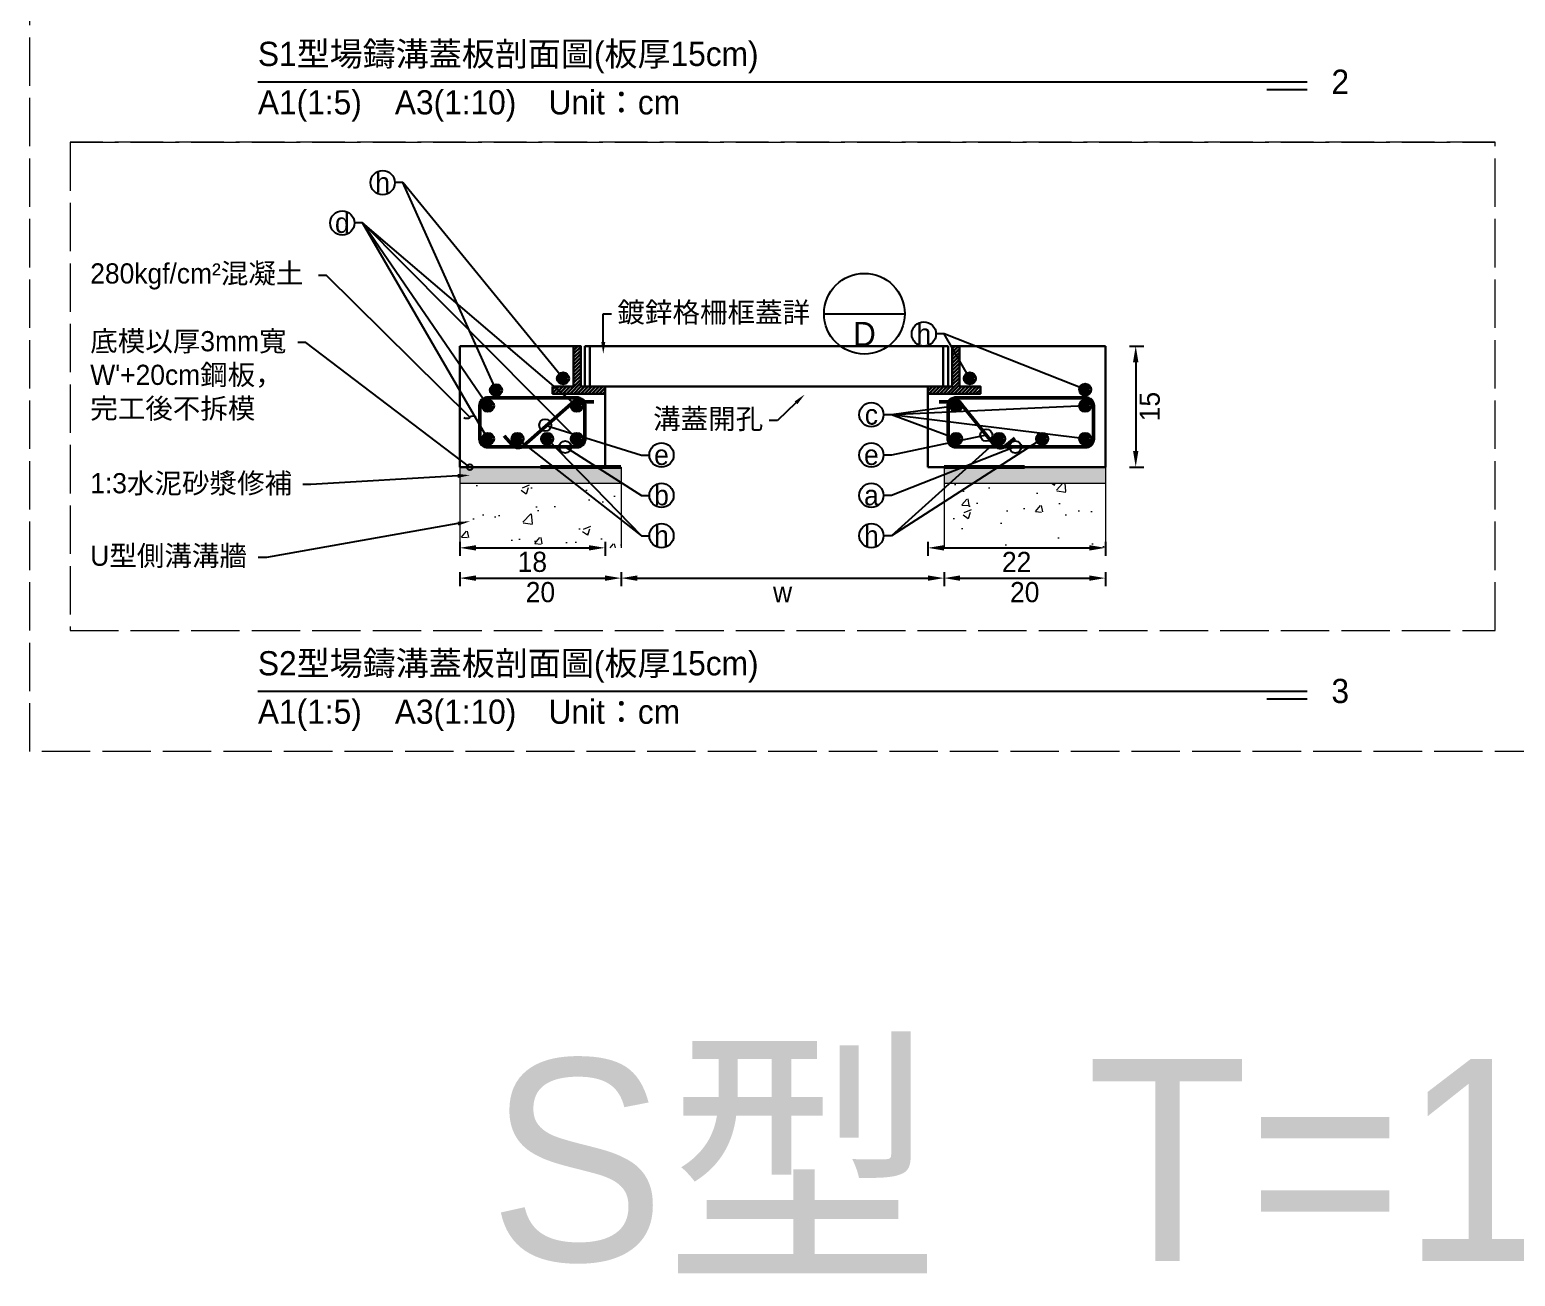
# Model space of a CAD drawing. Extents: x -2931 to 4779, y -2120 to 304.
# Drawn here: x -2930.9 to -2562.8, y -780.5 to -471.6 of the extents above; entities that cross this region are included whole.
import ezdxf
from ezdxf import colors
from ezdxf.entities.mleader import LeaderData, LeaderLine
from ezdxf.math import Vec2, Vec3

# ---------------------------------------------------------------- set-up
doc = ezdxf.new("R2010")
doc.units = 0
doc.header["$MEASUREMENT"] = 0
doc.linetypes.add('ACAD_ISO02W100', pattern=[15, 12, -3])
doc.layers.add('一、4.基本-隱藏', color=9, linetype='ACAD_ISO02W100', lineweight=20, plot=False)
doc.layers.add('三、3.文字-註解文字', color=2, linetype='Continuous')
for name, color, linetype, lineweight in [('二、1.繪圖-既有設施', 8, 'Continuous', 20), ('二、2.繪圖-施作項目', 181, 'Continuous', 30), ('二、5.繪圖-鋼筋', 60, 'Continuous', 50), ('二、6.繪圖-其他施作項目', 35, 'Continuous', 30)]:
    doc.layers.add(name, color=color, linetype=linetype, lineweight=lineweight)
doc.styles.add('次圖名(詳圖)', font='MS PGothic.ttf', dxfattribs={"height": 6})
doc.styles.add('註解文字', font='MS PGothic.ttf', dxfattribs={"height": 5})
doc.styles.add('註解文字(詳圖)', font='MS PGothic.ttf', dxfattribs={"height": 6})
doc.dimstyles.new('註解文字', dxfattribs={"dimtxt": 5, "dimasz": 4, "dimexe": 2, "dimexo": 2.5, "dimgap": 1, "dimtad": 2, "dimzin": 0, "dimdsep": 46, "dimtxsty": '註解文字', "dimcen": 0.1, "dimclrd": 256, "dimclre": 256, "dimclrt": 256, "dimadec": 0, "dimazin": 0, "dimtfac": 1, "dimtofl": 0, "dimtmove": 0, "dimatfit": 3, "dimfxl": 1.5, "dimfxlon": 1, "dimtolj": 1, "dimtzin": 0, "dimlwd": -1, "dimlwe": -1, "dimarcsym": 1})

# ---------------------------------------------------------------- blocks, each defined once
blk = doc.blocks.new('_Integral')
at = {"color": 0, "linetype": 'ByBlock', "lineweight": -2}
for centre, start, end in [((0.44, -0.09), 102, 168), ((-0.44, 0.09), 282, 348)]:
    blk.add_arc(centre, 0.454, start, end, dxfattribs=at)
blk = doc.blocks.new('_Small')
at = {"color": 0, "linetype": 'ByBlock', "lineweight": -2}
blk.add_circle((0, 0), 0.25, dxfattribs=at)
blk = doc.blocks.new('*D248')
at = {"layer": 'Defpoints', "color": 0, "transparency": 16777216}
for p in [(-2824.31, -587.96), (-2784.31, -587.96), (-2784.31, -607.46)]:
    blk.add_point(p, dxfattribs=at)
at = {"layer": '三、3.文字-註解文字', "transparency": 16777216}
for p, q in [((-2824.31, -605.96), (-2824.31, -609.46)), ((-2784.31, -605.96), (-2784.31, -609.46)), ((-2820.31, -607.46), (-2788.31, -607.46))]:
    blk.add_line(p, q, dxfattribs=at)
for points in [[(-2820.31, -606.8), (-2820.31, -608.13), (-2824.31, -607.46)], [(-2788.31, -606.8), (-2788.31, -608.13), (-2784.31, -607.46)]]:
    blk.add_solid(points, dxfattribs=at)
at = {"layer": '三、3.文字-註解文字', "transparency": 16777216, "insert": (-2804.31, -610.96), "char_height": 5, "attachment_point": 5, "style": '註解文字'}
blk.add_mtext('\\A1;20', dxfattribs=at)
blk = doc.blocks.new('*D249')
at = {"layer": 'Defpoints', "color": 0, "transparency": 16777216}
for p in [(-2784.31, -587.96), (-2704.31, -587.96), (-2704.31, -607.46)]:
    blk.add_point(p, dxfattribs=at)
at = {"layer": '三、3.文字-註解文字', "transparency": 16777216}
for p, q in [((-2784.31, -605.96), (-2784.31, -609.46)), ((-2704.31, -605.96), (-2704.31, -609.46)), ((-2780.31, -607.46), (-2708.31, -607.46))]:
    blk.add_line(p, q, dxfattribs=at)
for points in [[(-2780.31, -606.8), (-2780.31, -608.13), (-2784.31, -607.46)], [(-2708.31, -606.8), (-2708.31, -608.13), (-2704.31, -607.46)]]:
    blk.add_solid(points, dxfattribs=at)
at = {"layer": '三、3.文字-註解文字', "transparency": 16777216, "insert": (-2744.31, -610.96), "char_height": 5, "attachment_point": 5, "style": '註解文字'}
blk.add_mtext('\\A1;w', dxfattribs=at)
blk = doc.blocks.new('*D250')
at = {"layer": 'Defpoints', "color": 0, "transparency": 16777216}
for p in [(-2704.31, -587.96), (-2664.31, -587.96), (-2664.31, -607.46)]:
    blk.add_point(p, dxfattribs=at)
at = {"layer": '三、3.文字-註解文字', "transparency": 16777216}
for p, q in [((-2704.31, -605.96), (-2704.31, -609.46)), ((-2664.31, -605.96), (-2664.31, -609.46)), ((-2700.31, -607.46), (-2668.31, -607.46))]:
    blk.add_line(p, q, dxfattribs=at)
for points in [[(-2700.31, -606.8), (-2700.31, -608.13), (-2704.31, -607.46)], [(-2668.31, -606.8), (-2668.31, -608.13), (-2664.31, -607.46)]]:
    blk.add_solid(points, dxfattribs=at)
at = {"layer": '三、3.文字-註解文字', "transparency": 16777216, "insert": (-2684.31, -610.96), "char_height": 5, "attachment_point": 5, "style": '註解文字'}
blk.add_mtext('\\A1;20', dxfattribs=at)
blk = doc.blocks.new('*D251')
at = {"layer": 'Defpoints', "color": 0, "transparency": 16777216}
for p in [(-2664.31, -549.96), (-2664.31, -579.96), (-2656.81, -579.96)]:
    blk.add_point(p, dxfattribs=at)
at = {"layer": '三、3.文字-註解文字', "transparency": 16777216}
for p, q in [((-2658.31, -549.96), (-2654.81, -549.96)), ((-2656.81, -553.96), (-2656.81, -575.96)), ((-2658.31, -579.96), (-2654.81, -579.96))]:
    blk.add_line(p, q, dxfattribs=at)
for points in [[(-2657.47, -553.96), (-2656.14, -553.96), (-2656.81, -549.96)], [(-2657.47, -575.96), (-2656.14, -575.96), (-2656.81, -579.96)]]:
    blk.add_solid(points, dxfattribs=at)
at = {"layer": '三、3.文字-註解文字', "transparency": 16777216, "insert": (-2653.31, -564.96), "char_height": 5, "attachment_point": 5, "rotation": 90, "style": '註解文字'}
blk.add_mtext('\\A1;15', dxfattribs=at)
blk = doc.blocks.new('*D256')
at = {"layer": 'Defpoints', "color": 0, "transparency": 16777216}
for p in [(-2824.31, -577.96), (-2788.31, -577.96), (-2788.31, -599.96)]:
    blk.add_point(p, dxfattribs=at)
at = {"layer": '三、3.文字-註解文字', "transparency": 16777216}
for p, q in [((-2824.31, -598.46), (-2824.31, -601.96)), ((-2820.31, -599.96), (-2792.31, -599.96)), ((-2788.31, -598.46), (-2788.31, -601.96))]:
    blk.add_line(p, q, dxfattribs=at)
for points in [[(-2820.31, -599.3), (-2820.31, -600.63), (-2824.31, -599.96)], [(-2792.31, -599.3), (-2792.31, -600.63), (-2788.31, -599.96)]]:
    blk.add_solid(points, dxfattribs=at)
at = {"layer": '三、3.文字-註解文字', "transparency": 16777216, "insert": (-2806.31, -603.46), "char_height": 5, "attachment_point": 5, "style": '註解文字'}
blk.add_mtext('\\A1;18', dxfattribs=at)
blk = doc.blocks.new('*D257')
at = {"layer": 'Defpoints', "color": 0, "transparency": 16777216}
for p in [(-2708.31, -577.96), (-2664.31, -577.96), (-2664.31, -599.96)]:
    blk.add_point(p, dxfattribs=at)
at = {"layer": '三、3.文字-註解文字', "transparency": 16777216}
for p, q in [((-2708.31, -598.46), (-2708.31, -601.96)), ((-2704.31, -599.96), (-2668.31, -599.96)), ((-2664.31, -598.46), (-2664.31, -601.96))]:
    blk.add_line(p, q, dxfattribs=at)
for points in [[(-2704.31, -599.3), (-2704.31, -600.63), (-2708.31, -599.96)], [(-2668.31, -599.3), (-2668.31, -600.63), (-2664.31, -599.96)]]:
    blk.add_solid(points, dxfattribs=at)
at = {"layer": '三、3.文字-註解文字', "transparency": 16777216, "insert": (-2686.31, -603.46), "char_height": 5, "attachment_point": 5, "style": '註解文字'}
blk.add_mtext('\\A1;22', dxfattribs=at)

msp = doc.modelspace()

# ---------------------------------------------------------------- hatches: boundary and pattern name
at = {"layer": '二、1.繪圖-既有設施'}
h = msp.add_hatch(dxfattribs=at)
h.set_pattern_fill('CROSS', color=256, scale=0.2)
h.set_pattern_definition([(0, (-458193.2273, -666992.6937), (1.27, 1.27), [0.635, -1.905]), (90, (-458192.9098, -666993.0112), (-1.27, 1.27), [0.635, -1.905])])
h.paths.add_polyline_path([(-2784.307, -579.964), (-2788.307, -579.964), (-2824.307, -579.964), (-2824.307, -583.964), (-2784.307, -583.964)])
h.paths.add_polyline_path([(-2664.307, -579.964), (-2704.307, -579.964), (-2704.307, -583.964), (-2664.307, -583.964)])
h = msp.add_hatch(dxfattribs=at)
h.set_pattern_fill('AR-CONC', color=256, scale=0.1)
h.set_pattern_definition([(50, (-458193.227, -666992.694), (18.2184669, -1.59390855), [1.905, -20.955]), (355, (-458193.227, -666992.694), (-3.52434214, 19.10568452), [1.524, -16.7640584]), (100.4514447, (-458191.709, -666992.826), (14.6941247, 17.5117752), [1.6190009, -17.80902446]), (46.1842, (-458193.227, -666987.614), (27.1079041, -4.2042328), [2.8575, -31.4325]), (96.6355576, (-458190.968, -666987.964), (23.7404134, 24.7426125), [2.4285023, -26.7135608]), (351.184151, (-458193.227, -666987.614), (23.7404134, 24.7426125), [2.2859967, -25.1459732]), (21, (-458190.687, -666988.884), (15.16143913, -10.22651982), [1.905, -20.955]), (326, (-458190.687, -666988.884), (6.18020283, 18.4187966), [1.524, -16.764]), (71.451445, (-458189.424, -666989.736), (21.34164193, 8.1922769), [1.6190009, -17.80899376]), (37.5, (-458193.227, -666992.6937), (0.308860325, 8.455503887), [0, -16.5608, 0, -17.018, 0, -16.8275]), (7.5, (-458193.227, -666992.694), (6.68196625, 10.01805748), [0, -9.7028, 0, -16.1798, 0, -6.4135]), (327.5, (-458198.8915, -666992.694), (13.559059517, -0.5728744), [0, -6.35, 0, -19.812, 0, -26.289]), (317.5, (-458201.431, -666992.694), (14.81291814, 2.5426491), [0, -8.255, 0, -13.1572, 0, -18.669])])
h.paths.add_polyline_path([(-2824.307, -599.964), (-2784.307, -599.964), (-2784.307, -583.964), (-2824.307, -583.964)])
h.paths.add_polyline_path([(-2704.307, -599.964), (-2664.307, -599.964), (-2664.307, -583.964), (-2704.307, -583.964)])
at = {"layer": '二、5.繪圖-鋼筋'}
h = msp.add_hatch(color=256, dxfattribs=at)
h.dxf.hatch_style = 1
h.paths.add_polyline_path([(-2797.707, -557.964, 1), (-2799.707, -557.964, 1)])
h = msp.add_hatch(color=256, dxfattribs=at)
h.dxf.hatch_style = 1
h.paths.add_polyline_path([(-2696.907, -557.964, 1), (-2698.907, -557.964, 1)])
h = msp.add_hatch(color=256, dxfattribs=at)
h.dxf.hatch_style = 1
h.paths.add_polyline_path([(-2814.307, -560.864, 1), (-2816.307, -560.864, 1)])
h = msp.add_hatch(color=256, dxfattribs=at)
h.dxf.hatch_style = 1
h.paths.add_polyline_path([(-2668.307, -560.764, 1), (-2670.307, -560.764, 1)])
h = msp.add_hatch(color=256, dxfattribs=at)
h.dxf.hatch_style = 1
h.paths.add_polyline_path([(-2816.307, -564.764, 1), (-2818.307, -564.764, 1)])
h = msp.add_hatch(color=256, dxfattribs=at)
h.dxf.hatch_style = 1
h.paths.add_polyline_path([(-2794.307, -564.764, 1), (-2796.307, -564.764, 1)])
h = msp.add_hatch(color=256, dxfattribs=at)
h.dxf.hatch_style = 1
h.paths.add_polyline_path([(-2700.307, -564.764, 1), (-2702.307, -564.764, 1)])
h = msp.add_hatch(color=256, dxfattribs=at)
h.dxf.hatch_style = 1
h.paths.add_polyline_path([(-2668.307, -564.764, 1), (-2670.307, -564.764, 1)])
h = msp.add_hatch(color=256, dxfattribs=at)
h.dxf.hatch_style = 1
h.paths.add_polyline_path([(-2816.307, -572.964, 1), (-2818.307, -572.964, 1)])
h = msp.add_hatch(color=256, dxfattribs=at)
h.dxf.hatch_style = 1
h.paths.add_polyline_path([(-2808.967, -572.964, 1), (-2810.967, -572.964, 1)])
h = msp.add_hatch(color=256, dxfattribs=at)
h.dxf.hatch_style = 1
h.paths.add_polyline_path([(-2801.627, -572.964, 1), (-2803.627, -572.964, 1)])
h = msp.add_hatch(color=256, dxfattribs=at)
h.dxf.hatch_style = 1
h.paths.add_polyline_path([(-2794.307, -572.964, 1), (-2796.307, -572.964, 1)])
h = msp.add_hatch(color=256, dxfattribs=at)
h.dxf.hatch_style = 1
h.paths.add_polyline_path([(-2700.307, -572.964, 1), (-2702.307, -572.964, 1)])
h = msp.add_hatch(color=256, dxfattribs=at)
h.dxf.hatch_style = 1
h.paths.add_polyline_path([(-2689.647, -572.964, 1), (-2691.647, -572.964, 1)])
h = msp.add_hatch(color=256, dxfattribs=at)
h.dxf.hatch_style = 1
h.paths.add_polyline_path([(-2678.987, -572.964, 1), (-2680.987, -572.964, 1)])
h = msp.add_hatch(color=256, dxfattribs=at)
h.dxf.hatch_style = 1
h.paths.add_polyline_path([(-2668.307, -572.964, 1), (-2670.307, -572.964, 1)])
at = {"layer": '二、6.繪圖-其他施作項目'}
h = msp.add_hatch(dxfattribs=at)
h.set_pattern_fill('ANSI31', color=256, scale=0.2)
h.set_pattern_definition([(45, (634.7107, -3158.53623), (-0.44901281, 0.44901281), [])])
h.paths.add_polyline_path([(-2796.107, -559.964), (-2801.307, -559.964), (-2801.307, -561.764), (-2788.307, -561.764), (-2788.307, -559.964), (-2794.307, -559.964), (-2794.307, -549.964), (-2796.107, -549.964)])
h.paths.add_polyline_path([(-2700.507, -549.964), (-2702.307, -549.964), (-2702.307, -559.964), (-2708.307, -559.964), (-2708.307, -561.764), (-2695.307, -561.764), (-2695.307, -559.964), (-2700.507, -559.964)])

# ---------------------------------------------------------------- linework, layer by layer
at = {"layer": '一、4.基本-隱藏'}
for points in [[(-2930.855, -143.464), (-2150.855, -143.464), (-2150.855, -650.464), (-2930.855, -650.464)], [(-2567.759, -499.464), (-2920.855, -499.464), (-2920.855, -620.464), (-2567.759, -620.464)]]:
    msp.add_lwpolyline(points, close=True, dxfattribs=at)
msp.add_lwpolyline([(-2920.855, -499.464), (-2567.759, -499.464)], dxfattribs=at)
at = {"layer": '三、3.文字-註解文字'}
for points in [[(-2874.307, -484.464), (-2614.307, -484.464)], [(-2614.307, -486.464), (-2624.307, -486.464)], [(-2734.039, -541.964), (-2714.039, -541.964)], [(-2874.307, -635.464), (-2614.307, -635.464)], [(-2614.307, -637.464), (-2624.307, -637.464)]]:
    msp.add_lwpolyline(points, dxfattribs=at)
at = {"layer": '三、3.文字-註解文字', "color": 144}
msp.add_lwpolyline([(-2815.307, -560.864), (-2838.407, -509.464)], dxfattribs=at)
at = {"layer": '三、3.文字-註解文字'}
for centre, radius in [((-2843.407, -509.464), 3), ((-2853.407, -519.464), 3), ((-2724.039, -541.964), 10), ((-2709.307, -546.964), 3), ((-2722.307, -566.964), 3), ((-2774.307, -576.964), 3), ((-2722.307, -576.964), 3), ((-2774.307, -586.964), 3), ((-2722.307, -586.964), 3), ((-2774.307, -596.964), 3), ((-2722.307, -596.964), 3)]:
    msp.add_circle(centre, radius, dxfattribs=at)
at = {"layer": '三、3.文字-註解文字', "color": 144}
msp.add_circle((-2815.307, -560.864), 1.5, dxfattribs=at)
at = {"layer": '二、1.繪圖-既有設施'}
for points in [[(-2824.307, -579.964), (-2824.307, -599.964)], [(-2788.307, -579.964), (-2784.307, -579.964)], [(-2784.307, -579.964), (-2784.307, -599.964)], [(-2704.307, -579.964), (-2704.307, -599.964)], [(-2664.307, -579.964), (-2664.307, -599.964)], [(-2824.307, -583.964), (-2784.307, -583.964)], [(-2704.307, -583.964), (-2664.307, -583.964)]]:
    msp.add_lwpolyline(points, dxfattribs=at)
at = {"layer": '二、2.繪圖-施作項目'}
for points in [[(-2824.307, -549.964), (-2796.107, -549.964)], [(-2824.307, -549.964), (-2824.307, -579.964)], [(-2664.307, -549.964), (-2700.507, -549.964)], [(-2664.307, -579.964), (-2664.307, -549.964)], [(-2788.307, -559.964), (-2788.307, -579.964)], [(-2708.307, -579.964), (-2708.307, -559.964)], [(-2824.307, -579.964), (-2788.307, -579.964)], [(-2708.307, -579.964), (-2664.307, -579.964)]]:
    msp.add_lwpolyline(points, dxfattribs=at)
at = {"layer": '二、5.繪圖-鋼筋'}
for points in [[(-2793.307, -572.964), (-2793.307, -564.764, 0.4142136), (-2795.307, -562.764), (-2817.307, -562.764, 0.4142136), (-2819.307, -564.764), (-2819.307, -572.964, 0.4142136), (-2817.307, -574.964), (-2795.307, -574.964, 0.4142136)], [(-2701.307, -562.764), (-2669.307, -562.764, -0.4142136), (-2667.307, -564.764), (-2667.307, -572.964, -0.4142136), (-2669.307, -574.964), (-2701.307, -574.964, -0.4142136), (-2703.307, -572.964), (-2703.307, -564.764, -0.4142136)]]:
    msp.add_lwpolyline(points, format="xyb", close=True, dxfattribs=at)
for points in [[(-2813.271, -572.211), (-2811.288, -574.463, 0.4142136), (-2808.466, -574.643), (-2796.674, -564.263, -0.1824306), (-2795.352, -563.764), (-2791.107, -563.764)], [(-2686.758, -572.822), (-2689.092, -574.707, -0.4142136), (-2691.904, -574.409), (-2699.907, -564.507, 0.226529), (-2701.462, -563.764), (-2705.507, -563.764)]]:
    msp.add_lwpolyline(points, format="xyb", dxfattribs=at)
for centre in [(-2798.707, -557.964), (-2697.907, -557.964), (-2815.307, -560.864), (-2669.307, -560.764), (-2817.307, -564.764), (-2795.307, -564.764), (-2701.307, -564.764), (-2669.307, -564.764), (-2817.307, -572.964), (-2809.967, -572.964), (-2802.627, -572.964), (-2795.307, -572.964), (-2701.307, -572.964), (-2690.647, -572.964), (-2679.987, -572.964), (-2669.307, -572.964)]:
    msp.add_circle(centre, 1, dxfattribs=at)
at = {"layer": '二、6.繪圖-其他施作項目'}
for points in [[(-2801.307, -559.964), (-2796.107, -559.964), (-2796.107, -549.964), (-2794.307, -549.964), (-2794.307, -559.964), (-2788.307, -559.964), (-2788.307, -561.764), (-2801.307, -561.764)], [(-2700.507, -549.964), (-2702.307, -549.964), (-2702.307, -559.964), (-2708.307, -559.964), (-2708.307, -561.764), (-2695.307, -561.764), (-2695.307, -559.964), (-2700.507, -559.964)]]:
    msp.add_lwpolyline(points, close=True, dxfattribs=at)
for points in [[(-2793.307, -549.964), (-2793.307, -559.964)], [(-2793.307, -549.964), (-2703.307, -549.964)], [(-2792.107, -549.964), (-2792.107, -559.964)], [(-2704.507, -549.964), (-2704.507, -559.964)], [(-2703.307, -549.964), (-2703.307, -559.964)], [(-2793.307, -559.964), (-2703.307, -559.964)]]:
    msp.add_lwpolyline(points, dxfattribs=at)
at = {"layer": '二、6.繪圖-其他施作項目', "linetype": 'Continuous', "const_width": 1}
for points in [[(-2804.307, -579.964), (-2784.307, -579.964)], [(-2704.307, -579.964), (-2684.307, -579.964)]]:
    msp.add_lwpolyline(points, dxfattribs=at)

# ---------------------------------------------------------------- texts
at = {"layer": '三、3.文字-註解文字'}
for s, width, gutter_width, insert, char_height, attachment_point, style in [('S{\\fMS PGothic|b0|i0|c128|p34;1型場鑄溝蓋板剖面圖(板厚15cm)}', 215.37549, 15, (-2874.307, -478.464), 6, 4, '次圖名(詳圖)'), ('2', 3, 15, (-2608.307, -484.464), 6, 4, '次圖名(詳圖)'), ('{\\fMS PGothic|b0|i0|c128|p34;A1(1:}5{\\fMS PGothic|b0|i0|c128|p34;)\u3000A3(1:}1{\\fMS PGothic|b0|i0|c128|p34;0)^IUnit：cm}', 136.03259, 15, (-2874.307, -490.464), 6, 4, '次圖名(詳圖)'), ('h', 8.38231, 30, (-2843.407, -509.464), 5, 5, '註解文字'), ('d', 8.38231, 30, (-2853.407, -519.464), 5, 5, '註解文字'), ('D', 6.60394, 25, (-2724.039, -546.964), 6, 5, '註解文字(詳圖)'), ('h', 8.38231, 30, (-2709.307, -546.964), 5, 5, '註解文字'), ('c', 8.38231, 30, (-2722.307, -566.964), 5, 5, '註解文字'), ('e', 8.38231, 30, (-2774.307, -576.964), 5, 5, '註解文字'), ('e', 8.38231, 30, (-2722.307, -576.964), 5, 5, '註解文字'), ('b', 8.38231, 30, (-2774.307, -586.964), 5, 5, '註解文字'), ('a', 8.38231, 30, (-2722.307, -586.964), 5, 5, '註解文字'), ('h', 8.38231, 30, (-2774.307, -596.964), 5, 5, '註解文字'), ('h', 8.38231, 30, (-2722.307, -596.964), 5, 5, '註解文字'), ('S{\\fMS PGothic|b0|i0|c128|p34;2型場鑄溝蓋板剖面圖(板厚15cm)}', 215.37549, 15, (-2874.307, -629.464), 6, 4, '次圖名(詳圖)'), ('3', 3, 15, (-2608.307, -635.464), 6, 4, '次圖名(詳圖)'), ('{\\fMS PGothic|b0|i0|c128|p34;A1(1:}5{\\fMS PGothic|b0|i0|c128|p34;)\u3000A3(1:}1{\\fMS PGothic|b0|i0|c128|p34;0)^IUnit：cm}', 136.03259, 15, (-2874.307, -641.464), 6, 4, '次圖名(詳圖)'), ("{\\fMS PGothic|b0|i0|c128|p34;S型  T=15、W}'{\\fMS PGothic|b0|i0|c128|p34;=}5{\\fMS PGothic|b0|i0|c128|p34;0}", 618.7081, 25, (-2540.855, -780.464), 50, 8, '註解文字')]:
    msp.add_mtext_dynamic_manual_height_columns(s, width=width, gutter_width=gutter_width, heights=[0], dxfattribs=dict(at, insert=insert, char_height=char_height, attachment_point=attachment_point, style=style))

# ---------------------------------------------------------------- dimensions: what is measured, and where the dimension line sits
dim = msp.add_linear_dim(base=(-2656.807, -579.964), p1=(-2664.307, -549.964), p2=(-2664.307, -579.964), angle=90, text='15', dimstyle='註解文字', dxfattribs=at)
dim.commit()
dim.dimension.update_dxf_attribs({"geometry": '*D251', "text_midpoint": (-2653.307, -564.964)})
for base, p1, p2, text, picture, middle in [((-2788.307, -599.964), (-2824.307, -577.964), (-2788.307, -577.964), '18', '*D256', (-2806.307, -603.464)), ((-2664.307, -599.964), (-2708.307, -577.964), (-2664.307, -577.964), '22', '*D257', (-2686.307, -603.464)), ((-2784.307, -607.464), (-2824.307, -587.964), (-2784.307, -587.964), '20', '*D248', (-2804.307, -610.964)), ((-2704.307, -607.464), (-2784.307, -587.964), (-2704.307, -587.964), 'w', '*D249', (-2744.307, -610.964)), ((-2664.307, -607.464), (-2704.307, -587.964), (-2664.307, -587.964), '20', '*D250', (-2684.307, -610.964))]:
    dim = msp.add_linear_dim(base=base, p1=p1, p2=p2, text=text, dimstyle='註解文字', dxfattribs=at)
    dim.commit()
    dim.dimension.update_dxf_attribs({"geometry": picture, "text_midpoint": middle})

# ---------------------------------------------------------------- leaders
ml = msp.add_multileader_mtext('Standard', dxfattribs=at)
ml.set_content('{\\fMS PGothic|b0|i0|c128|p34; }', color=256, style='註解文字')
ml.set_leader_properties(color=144, linetype='ByLayer', lineweight=-1)
ml.set_arrow_properties(name='SMALL')
ml.build(insert=Vec2(0, 0))
ml.multileader.update_dxf_attribs({"dogleg_length": 2, "arrow_head_size": 6})
ctx = ml.context
ctx.base_point, ctx.char_height, ctx.arrow_head_size, ctx.landing_gap_size, ctx.plane_origin = Vec3(-2845.623, -509.464), 5, 6, 1.5, Vec3(-2824.109, -526.201)
ctx.text_align_type = 2
notes = []
notes.append((ctx, [(0, (1, 1, 0), (-2838.407, -509.464), (-1, 0), 2, [(0, [(-2798.707, -557.964)], 0, [])])]))
ctx.mtext.insert, ctx.mtext.alignment, ctx.mtext.flow_direction = Vec3(-2841.907, -506.964), 3, 5
ml = msp.add_multileader_mtext('Standard', dxfattribs=at)
ml.set_content('{\\fMS PGothic|b0|i0|c128|p34; }', color=256, style='註解文字')
ml.set_leader_properties(color=144, linetype='ByLayer', lineweight=-1)
ml.set_arrow_properties(name='SMALL')
ml.build(insert=Vec2(0, 0))
ml.multileader.update_dxf_attribs({"dogleg_length": 2, "arrow_head_size": 6})
ctx = ml.context
ctx.base_point, ctx.char_height, ctx.arrow_head_size, ctx.landing_gap_size, ctx.plane_origin = Vec3(-2855.623, -519.464), 5, 6, 1.5, Vec3(-2840.709, -544.101)
ctx.text_align_type = 2
notes.append((ctx, [(0, (1, 1, 0), (-2848.407, -519.464), (-1, 0), 2, [(0, [(-2795.307, -564.764)], 0, [])])]))
ctx.mtext.insert, ctx.mtext.alignment, ctx.mtext.flow_direction = Vec3(-2851.907, -516.964), 3, 5
ml = msp.add_multileader_mtext('Standard', dxfattribs=at)
ml.set_content('{\\fMS PGothic|b0|i0|c128|p34; }', color=256, style='註解文字')
ml.set_leader_properties(color=144, linetype='ByLayer', lineweight=-1)
ml.set_arrow_properties(name='SMALL')
ml.build(insert=Vec2(0, 0))
ml.multileader.update_dxf_attribs({"dogleg_length": 2, "arrow_head_size": 6})
ctx = ml.context
ctx.base_point, ctx.char_height, ctx.arrow_head_size, ctx.landing_gap_size, ctx.plane_origin = Vec3(-2855.623, -519.464), 5, 6, 1.5, Vec3(-2842.636, -549.479)
ctx.text_align_type = 2
notes.append((ctx, [(0, (1, 1, 0), (-2848.407, -519.464), (-1, 0), 2, [(0, [(-2817.307, -564.764)], 0, [])])]))
ctx.mtext.insert, ctx.mtext.alignment, ctx.mtext.flow_direction = Vec3(-2851.907, -516.964), 3, 5
ml = msp.add_multileader_mtext('Standard', dxfattribs=at)
ml.set_content('{\\fMS PGothic|b0|i0|c128|p34; }', color=256, style='註解文字')
ml.set_leader_properties(color=144, linetype='ByLayer', lineweight=-1)
ml.set_arrow_properties(name='SMALL')
ml.build(insert=Vec2(0, 0))
ml.multileader.update_dxf_attribs({"dogleg_length": 2, "arrow_head_size": 6})
ctx = ml.context
ctx.base_point, ctx.char_height, ctx.arrow_head_size, ctx.landing_gap_size, ctx.plane_origin = Vec3(-2855.623, -519.464), 5, 6, 1.5, Vec3(-2809.594, -550.242)
ctx.text_align_type = 2
notes.append((ctx, [(0, (1, 1, 0), (-2848.407, -519.464), (-1, 0), 2, [(0, [(-2795.307, -572.964)], 0, [])])]))
ctx.mtext.insert, ctx.mtext.alignment, ctx.mtext.flow_direction = Vec3(-2851.907, -516.964), 3, 5
ml = msp.add_multileader_mtext('Standard', dxfattribs=at)
ml.set_content('{\\fMS PGothic|b0|i0|c128|p34; }', color=256, style='註解文字')
ml.set_leader_properties(color=144, linetype='ByLayer', lineweight=-1)
ml.set_arrow_properties(name='SMALL')
ml.build(insert=Vec2(0, 0))
ml.multileader.update_dxf_attribs({"dogleg_length": 2, "arrow_head_size": 6})
ctx = ml.context
ctx.base_point, ctx.char_height, ctx.arrow_head_size, ctx.landing_gap_size, ctx.plane_origin = Vec3(-2855.623, -519.464), 5, 6, 1.5, Vec3(-2833.115, -550.69)
ctx.text_align_type = 2
notes.append((ctx, [(0, (1, 1, 0), (-2848.407, -519.464), (-1, 0), 2, [(0, [(-2817.307, -572.964)], 0, [])])]))
ctx.mtext.insert, ctx.mtext.alignment, ctx.mtext.flow_direction = Vec3(-2851.907, -516.964), 3, 5
ml = msp.add_multileader_mtext('Standard', dxfattribs=at)
ml.set_content('280kgf/cm²混凝土', color=256, style='註解文字')
ml.set_leader_properties(color=144, linetype='ByLayer', lineweight=-1)
ml.set_arrow_properties(name='INTEGRAL')
ml.build(insert=Vec2(0, 0))
ml.multileader.update_dxf_attribs({"dogleg_length": 2, "arrow_head_size": 3})
ctx = ml.context
ctx.base_point, ctx.char_height, ctx.arrow_head_size, ctx.landing_gap_size, ctx.plane_origin = Vec3(-2917.355, -532.447), 5, 3, 1.5, Vec3(-2777.606, -630.633)
notes.append((ctx, [(1, (1, 1, 0), (-2857.298, -532.447), (-1, 0), 2, [(0, [(-2821.807, -567.613)], 0, [])])]))
ctx.mtext.insert, ctx.mtext.width, ctx.mtext.flow_direction = Vec3(-2915.855, -529.464), 107.51878, 5
ml = msp.add_multileader_mtext('Standard', dxfattribs=at)
ml.set_content('{\\fMS PGothic|b0|i0|c128|p34;鍍鋅格柵框蓋詳}', color=256, style='註解文字')
ml.set_leader_properties(color=144, linetype='ByLayer', lineweight=-1)
ml.build(insert=Vec2(0, 0))
ml.multileader.update_dxf_attribs({"dogleg_length": 2, "arrow_head_size": 3})
ctx = ml.context
ctx.base_point, ctx.char_height, ctx.arrow_head_size, ctx.landing_gap_size, ctx.plane_origin = Vec3(-2786.736, -541.964), 5, 3, 1.5, Vec3(-2806.285, -598.141)
notes.append((ctx, [(1, (1, 1, 0), (-2788.736, -541.964), (1, 0), 2, [(0, [(-2788.736, -551.964)], 0, [])])]))
ctx.mtext.insert, ctx.mtext.width, ctx.mtext.flow_direction = Vec3(-2785.236, -539.109), 50.82195, 5
ml = msp.add_multileader_mtext('Standard', dxfattribs=at)
ml.set_content('{\\fMS PGothic|b0|i0|c128|p34; }', color=256, style='註解文字')
ml.set_leader_properties(color=144, linetype='ByLayer', lineweight=-1)
ml.set_arrow_properties(name='SMALL')
ml.build(insert=Vec2(0, 0))
ml.multileader.update_dxf_attribs({"dogleg_length": 2, "arrow_head_size": 6})
ctx = ml.context
ctx.base_point, ctx.char_height, ctx.arrow_head_size, ctx.landing_gap_size, ctx.plane_origin = Vec3(-2711.523, -546.964), 5, 6, 1.5, Vec3(-2687.718, -553.618)
ctx.text_align_type = 2
notes.append((ctx, [(0, (1, 1, 0), (-2704.307, -546.964), (-1, 0), 2, [(0, [(-2669.307, -560.764)], 0, [])])]))
ctx.mtext.insert, ctx.mtext.alignment, ctx.mtext.flow_direction = Vec3(-2707.807, -544.464), 3, 5
ml = msp.add_multileader_mtext('Standard', dxfattribs=at)
ml.set_content('{\\fMS PGothic|b0|i0|c128|p34; }', color=256, style='註解文字')
ml.set_leader_properties(color=144, linetype='ByLayer', lineweight=-1)
ml.set_arrow_properties(name='SMALL')
ml.build(insert=Vec2(0, 0))
ml.multileader.update_dxf_attribs({"dogleg_length": 2, "arrow_head_size": 6})
ctx = ml.context
ctx.base_point, ctx.char_height, ctx.arrow_head_size, ctx.landing_gap_size, ctx.plane_origin = Vec3(-2711.523, -546.964), 5, 6, 1.5, Vec3(-2687.496, -555.257)
ctx.text_align_type = 2
notes.append((ctx, [(0, (1, 1, 0), (-2704.307, -546.964), (-1, 0), 2, [(0, [(-2697.907, -557.964)], 0, [])])]))
ctx.mtext.insert, ctx.mtext.alignment, ctx.mtext.flow_direction = Vec3(-2707.807, -544.464), 3, 5
ml = msp.add_multileader_mtext('Standard', dxfattribs=at)
ml.set_content("{\\fMS PGothic|b0|i0|c128|p34;底模以厚3mm寬}W'{\\fMS PGothic|b0|i0|c128|p34;+20cm鋼板，完工後不拆模}", color=256, style='註解文字')
ml.set_leader_properties(color=144, linetype='ByLayer', lineweight=-1)
ml.set_arrow_properties(name='SMALL')
ml.build(insert=Vec2(0, 0))
ml.multileader.update_dxf_attribs({"dogleg_length": 2, "arrow_head_size": 3})
ctx = ml.context
ctx.base_point, ctx.char_height, ctx.arrow_head_size, ctx.landing_gap_size, ctx.plane_origin = Vec3(-2917.355, -549.095), 5, 3, 1.5, Vec3(-2777.606, -643.781)
notes.append((ctx, [(1, (1, 1, 0), (-2862.412, -549.095), (-1, 0), 2, [(0, [(-2821.807, -579.964)], 0, [])])]))
ctx.mtext.insert, ctx.mtext.width, ctx.mtext.flow_direction = Vec3(-2915.855, -546.254), 51.55701, 5
ml = msp.add_multileader_mtext('Standard', dxfattribs=at)
ml.set_content('溝蓋開孔', color=256, style='註解文字')
ml.set_leader_properties(color=144, linetype='ByLayer', lineweight=-1)
ml.build(insert=Vec2(0, 0))
ml.multileader.update_dxf_attribs({"dogleg_length": 2, "arrow_head_size": 3})
ctx = ml.context
ctx.base_point, ctx.char_height, ctx.arrow_head_size, ctx.landing_gap_size, ctx.plane_origin = Vec3(-2778.933, -568.409), 5, 3, 1.5, Vec3(-2756.376, -608.141)
ctx.text_align_type = 2
notes.append((ctx, [(0, (1, 1, 0), (-2745.609, -568.409), (-1, 0), 2, [(0, [(-2738.828, -561.964)], 0, [])])]))
ctx.mtext.insert, ctx.mtext.width, ctx.mtext.alignment, ctx.mtext.flow_direction = Vec3(-2749.109, -565.497), 29.56865, 3, 5
ml = msp.add_multileader_mtext('Standard', dxfattribs=at)
ml.set_content('{\\fMS PGothic|b0|i0|c128|p34; }', color=256, style='註解文字')
ml.set_leader_properties(color=144, linetype='ByLayer', lineweight=-1)
ml.set_arrow_properties(name='SMALL')
ml.build(insert=Vec2(0, 0))
ml.multileader.update_dxf_attribs({"dogleg_length": 2, "arrow_head_size": 6})
ctx = ml.context
ctx.base_point, ctx.char_height, ctx.arrow_head_size, ctx.landing_gap_size, ctx.plane_origin = Vec3(-2724.523, -566.964), 5, 6, 1.5, Vec3(-2696.496, -575.257)
ctx.text_align_type = 2
notes.append((ctx, [(0, (1, 1, 0), (-2717.307, -566.964), (-1, 0), 2, [(0, [(-2701.307, -564.764)], 0, [])])]))
ctx.mtext.insert, ctx.mtext.alignment, ctx.mtext.flow_direction = Vec3(-2720.807, -564.464), 3, 5
ml = msp.add_multileader_mtext('Standard', dxfattribs=at)
ml.set_content('{\\fMS PGothic|b0|i0|c128|p34; }', color=256, style='註解文字')
ml.set_leader_properties(color=144, linetype='ByLayer', lineweight=-1)
ml.set_arrow_properties(name='SMALL')
ml.build(insert=Vec2(0, 0))
ml.multileader.update_dxf_attribs({"dogleg_length": 2, "arrow_head_size": 6})
ctx = ml.context
ctx.base_point, ctx.char_height, ctx.arrow_head_size, ctx.landing_gap_size, ctx.plane_origin = Vec3(-2724.523, -566.964), 5, 6, 1.5, Vec3(-2654.717, -572.472)
ctx.text_align_type = 2
notes.append((ctx, [(0, (1, 1, 0), (-2717.307, -566.964), (-1, 0), 2, [(0, [(-2669.307, -564.764)], 0, [])])]))
ctx.mtext.insert, ctx.mtext.alignment, ctx.mtext.flow_direction = Vec3(-2720.807, -564.464), 3, 5
ml = msp.add_multileader_mtext('Standard', dxfattribs=at)
ml.set_content('{\\fMS PGothic|b0|i0|c128|p34; }', color=256, style='註解文字')
ml.set_leader_properties(color=144, linetype='ByLayer', lineweight=-1)
ml.set_arrow_properties(name='SMALL')
ml.build(insert=Vec2(0, 0))
ml.multileader.update_dxf_attribs({"dogleg_length": 2, "arrow_head_size": 6})
ctx = ml.context
ctx.base_point, ctx.char_height, ctx.arrow_head_size, ctx.landing_gap_size, ctx.plane_origin = Vec3(-2724.523, -566.964), 5, 6, 1.5, Vec3(-2696.129, -577.992)
ctx.text_align_type = 2
notes.append((ctx, [(0, (1, 1, 0), (-2717.307, -566.964), (-1, 0), 2, [(0, [(-2669.307, -572.964)], 0, [])])]))
ctx.mtext.insert, ctx.mtext.alignment, ctx.mtext.flow_direction = Vec3(-2720.807, -564.464), 3, 5
ml = msp.add_multileader_mtext('Standard', dxfattribs=at)
ml.set_content('{\\fMS PGothic|b0|i0|c128|p34; }', color=256, style='註解文字')
ml.set_leader_properties(color=144, linetype='ByLayer', lineweight=-1)
ml.set_arrow_properties(name='SMALL')
ml.build(insert=Vec2(0, 0))
ml.multileader.update_dxf_attribs({"dogleg_length": 2, "arrow_head_size": 6})
ctx = ml.context
ctx.base_point, ctx.char_height, ctx.arrow_head_size, ctx.landing_gap_size, ctx.plane_origin = Vec3(-2724.523, -566.964), 5, 6, 1.5, Vec3(-2688.932, -579.428)
ctx.text_align_type = 2
notes.append((ctx, [(0, (1, 1, 0), (-2717.307, -566.964), (-1, 0), 2, [(0, [(-2701.307, -572.964)], 0, [])])]))
ctx.mtext.insert, ctx.mtext.alignment, ctx.mtext.flow_direction = Vec3(-2720.807, -564.464), 3, 5
ml = msp.add_multileader_mtext('Standard', dxfattribs=at)
ml.set_content('{\\fMS PGothic|b0|i0|c128|p34; }', color=256, style='註解文字')
ml.set_leader_properties(color=144, linetype='ByLayer', lineweight=-1)
ml.set_arrow_properties(name='SMALL')
ml.build(insert=Vec2(0, 0))
ml.multileader.update_dxf_attribs({"dogleg_length": 2, "arrow_head_size": 6})
ctx = ml.context
ctx.base_point, ctx.char_height, ctx.arrow_head_size, ctx.landing_gap_size, ctx.plane_origin = Vec3(-2777.307, -576.964), 5, 6, 1.5, Vec3(-2840.709, -536.601)
notes.append((ctx, [(1, (1, 1, 0), (-2779.307, -576.964), (1, 0), 2, [(0, [(-2803.113, -569.57)], 0, [])])]))
ctx.mtext.insert, ctx.mtext.flow_direction = Vec3(-2775.807, -574.464), 5
ml = msp.add_multileader_mtext('Standard', dxfattribs=at)
ml.set_content('{\\fMS PGothic|b0|i0|c128|p34; }', color=256, style='註解文字')
ml.set_leader_properties(color=144, linetype='ByLayer', lineweight=-1)
ml.set_arrow_properties(name='SMALL')
ml.build(insert=Vec2(0, 0))
ml.multileader.update_dxf_attribs({"dogleg_length": 2, "arrow_head_size": 6})
ctx = ml.context
ctx.base_point, ctx.char_height, ctx.arrow_head_size, ctx.landing_gap_size, ctx.plane_origin = Vec3(-2724.523, -576.964), 5, 6, 1.5, Vec3(-2801.21, -536.601)
ctx.text_align_type = 2
notes.append((ctx, [(0, (1, 1, 0), (-2717.307, -576.964), (-1, 0), 2, [(0, [(-2693.831, -572.025)], 0, [])])]))
ctx.mtext.insert, ctx.mtext.alignment, ctx.mtext.flow_direction = Vec3(-2720.807, -574.464), 3, 5
ml = msp.add_multileader_mtext('Standard', dxfattribs=at)
ml.set_content('{\\fMS PGothic|b0|i0|c128|p34; }', color=256, style='註解文字')
ml.set_leader_properties(color=144, linetype='ByLayer', lineweight=-1)
ml.set_arrow_properties(name='SMALL')
ml.build(insert=Vec2(0, 0))
ml.multileader.update_dxf_attribs({"dogleg_length": 2, "arrow_head_size": 6})
ctx = ml.context
ctx.base_point, ctx.char_height, ctx.arrow_head_size, ctx.landing_gap_size, ctx.plane_origin = Vec3(-2777.307, -596.964), 5, 6, 1.5, Vec3(-2840.709, -551.601)
notes.append((ctx, [(1, (1, 1, 0), (-2779.307, -596.964), (1, 0), 2, [(0, [(-2809.967, -572.964)], 0, [])])]))
ctx.mtext.insert, ctx.mtext.flow_direction = Vec3(-2775.807, -594.464), 5
ml = msp.add_multileader_mtext('Standard', dxfattribs=at)
ml.set_content('{\\fMS PGothic|b0|i0|c128|p34; }', color=256, style='註解文字')
ml.set_leader_properties(color=144, linetype='ByLayer', lineweight=-1)
ml.set_arrow_properties(name='SMALL')
ml.build(insert=Vec2(0, 0))
ml.multileader.update_dxf_attribs({"dogleg_length": 2, "arrow_head_size": 6})
ctx = ml.context
ctx.base_point, ctx.char_height, ctx.arrow_head_size, ctx.landing_gap_size, ctx.plane_origin = Vec3(-2777.307, -596.964), 5, 6, 1.5, Vec3(-2838.205, -543.674)
notes.append((ctx, [(1, (1, 1, 0), (-2779.307, -596.964), (1, 0), 2, [(0, [(-2802.627, -572.964)], 0, [])])]))
ctx.mtext.insert, ctx.mtext.flow_direction = Vec3(-2775.807, -594.464), 5
ml = msp.add_multileader_mtext('Standard', dxfattribs=at)
ml.set_content('{\\fMS PGothic|b0|i0|c128|p34; }', color=256, style='註解文字')
ml.set_leader_properties(color=144, linetype='ByLayer', lineweight=-1)
ml.set_arrow_properties(name='SMALL')
ml.build(insert=Vec2(0, 0))
ml.multileader.update_dxf_attribs({"dogleg_length": 2, "arrow_head_size": 6})
ctx = ml.context
ctx.base_point, ctx.char_height, ctx.arrow_head_size, ctx.landing_gap_size, ctx.plane_origin = Vec3(-2777.307, -586.964), 5, 6, 1.5, Vec3(-2840.709, -541.601)
notes.append((ctx, [(1, (1, 1, 0), (-2779.307, -586.964), (1, 0), 2, [(0, [(-2798.193, -574.964)], 0, [])])]))
ctx.mtext.insert, ctx.mtext.flow_direction = Vec3(-2775.807, -584.464), 5
ml = msp.add_multileader_mtext('Standard', dxfattribs=at)
ml.set_content('{\\fMS PGothic|b0|i0|c128|p34; }', color=256, style='註解文字')
ml.set_leader_properties(color=144, linetype='ByLayer', lineweight=-1)
ml.set_arrow_properties(name='SMALL')
ml.build(insert=Vec2(0, 0))
ml.multileader.update_dxf_attribs({"dogleg_length": 2, "arrow_head_size": 6})
ctx = ml.context
ctx.base_point, ctx.char_height, ctx.arrow_head_size, ctx.landing_gap_size, ctx.plane_origin = Vec3(-2724.523, -596.964), 5, 6, 1.5, Vec3(-2700.718, -603.618)
ctx.text_align_type = 2
notes.append((ctx, [(0, (1, 1, 0), (-2717.307, -596.964), (-1, 0), 2, [(0, [(-2690.647, -572.964)], 0, [])])]))
ctx.mtext.insert, ctx.mtext.alignment, ctx.mtext.flow_direction = Vec3(-2720.807, -594.464), 3, 5
ml = msp.add_multileader_mtext('Standard', dxfattribs=at)
ml.set_content('{\\fMS PGothic|b0|i0|c128|p34; }', color=256, style='註解文字')
ml.set_leader_properties(color=144, linetype='ByLayer', lineweight=-1)
ml.set_arrow_properties(name='SMALL')
ml.build(insert=Vec2(0, 0))
ml.multileader.update_dxf_attribs({"dogleg_length": 2, "arrow_head_size": 6})
ctx = ml.context
ctx.base_point, ctx.char_height, ctx.arrow_head_size, ctx.landing_gap_size, ctx.plane_origin = Vec3(-2724.523, -596.964), 5, 6, 1.5, Vec3(-2700.496, -605.257)
ctx.text_align_type = 2
notes.append((ctx, [(0, (1, 1, 0), (-2717.307, -596.964), (-1, 0), 2, [(0, [(-2679.987, -572.964)], 0, [])])]))
ctx.mtext.insert, ctx.mtext.alignment, ctx.mtext.flow_direction = Vec3(-2720.807, -594.464), 3, 5
ml = msp.add_multileader_mtext('Standard', dxfattribs=at)
ml.set_content('{\\fMS PGothic|b0|i0|c128|p34; }', color=256, style='註解文字')
ml.set_leader_properties(color=144, linetype='ByLayer', lineweight=-1)
ml.set_arrow_properties(name='SMALL')
ml.build(insert=Vec2(0, 0))
ml.multileader.update_dxf_attribs({"dogleg_length": 2, "arrow_head_size": 6})
ctx = ml.context
ctx.base_point, ctx.char_height, ctx.arrow_head_size, ctx.landing_gap_size, ctx.plane_origin = Vec3(-2724.523, -586.964), 5, 6, 1.5, Vec3(-2801.21, -546.601)
ctx.text_align_type = 2
notes.append((ctx, [(0, (1, 1, 0), (-2717.307, -586.964), (-1, 0), 2, [(0, [(-2686.638, -574.964)], 0, [])])]))
ctx.mtext.insert, ctx.mtext.alignment, ctx.mtext.flow_direction = Vec3(-2720.807, -584.464), 3, 5
ml = msp.add_multileader_mtext('Standard', dxfattribs=at)
ml.set_content('1:3水泥砂漿修補', color=256, style='註解文字')
ml.set_leader_properties(color=144, linetype='ByLayer', lineweight=-1)
ml.build(insert=Vec2(0, 0))
ml.multileader.update_dxf_attribs({"dogleg_length": 2, "arrow_head_size": 3})
ctx = ml.context
ctx.base_point, ctx.char_height, ctx.arrow_head_size, ctx.landing_gap_size, ctx.plane_origin = Vec3(-2917.355, -584.284), 5, 3, 1.5, Vec3(-2774.061, -636.714)
notes.append((ctx, [(1, (1, 1, 0), (-2861.162, -584.284), (-1, 0), 2, [(0, [(-2821.807, -581.964)], 0, [])])]))
ctx.mtext.insert, ctx.mtext.width, ctx.mtext.defined_height, ctx.mtext.flow_direction = Vec3(-2915.855, -581.444), 75.70236, 7.957, 5
ml = msp.add_multileader_mtext('Standard', dxfattribs=at)
ml.set_content('{\\fMS PGothic|b0|i0|c128|p34;U型側溝}溝{\\fMS PGothic|b0|i0|c128|p34;牆}', color=256, style='註解文字')
ml.set_leader_properties(color=144, linetype='ByLayer', lineweight=-1)
ml.build(insert=Vec2(0, 0))
ml.multileader.update_dxf_attribs({"dogleg_length": 2, "arrow_head_size": 3})
ctx = ml.context
ctx.base_point, ctx.char_height, ctx.arrow_head_size, ctx.landing_gap_size, ctx.plane_origin = Vec3(-2917.355, -602.313), 5, 3, 1.5, Vec3(-2774.061, -649.658)
notes.append((ctx, [(1, (1, 1, 0), (-2872.213, -602.313), (-1, 0), 2, [(0, [(-2821.807, -593.419)], 0, [])])]))
ctx.mtext.insert, ctx.mtext.width, ctx.mtext.defined_height, ctx.mtext.flow_direction = Vec3(-2915.855, -599.401), 79.19501, 8.736, 5
for ctx, leaders in notes:
    for number, flags, end, landing, length, lines in leaders:
        leader = LeaderData()
        leader.index, (leader.has_last_leader_line, leader.has_dogleg_vector, leader.attachment_direction) = number, flags
        leader.last_leader_point, leader.dogleg_vector, leader.dogleg_length = Vec3(end), Vec3(landing), length
        for number, points, colour, breaks in lines:
            line = LeaderLine()
            line.index, line.vertices, line.color, line.breaks = number, Vec3.list(points), colors.encode_raw_color(colour), breaks
            leader.lines.append(line)
        ctx.leaders.append(leader)

doc.saveas('drawing.dxf')
